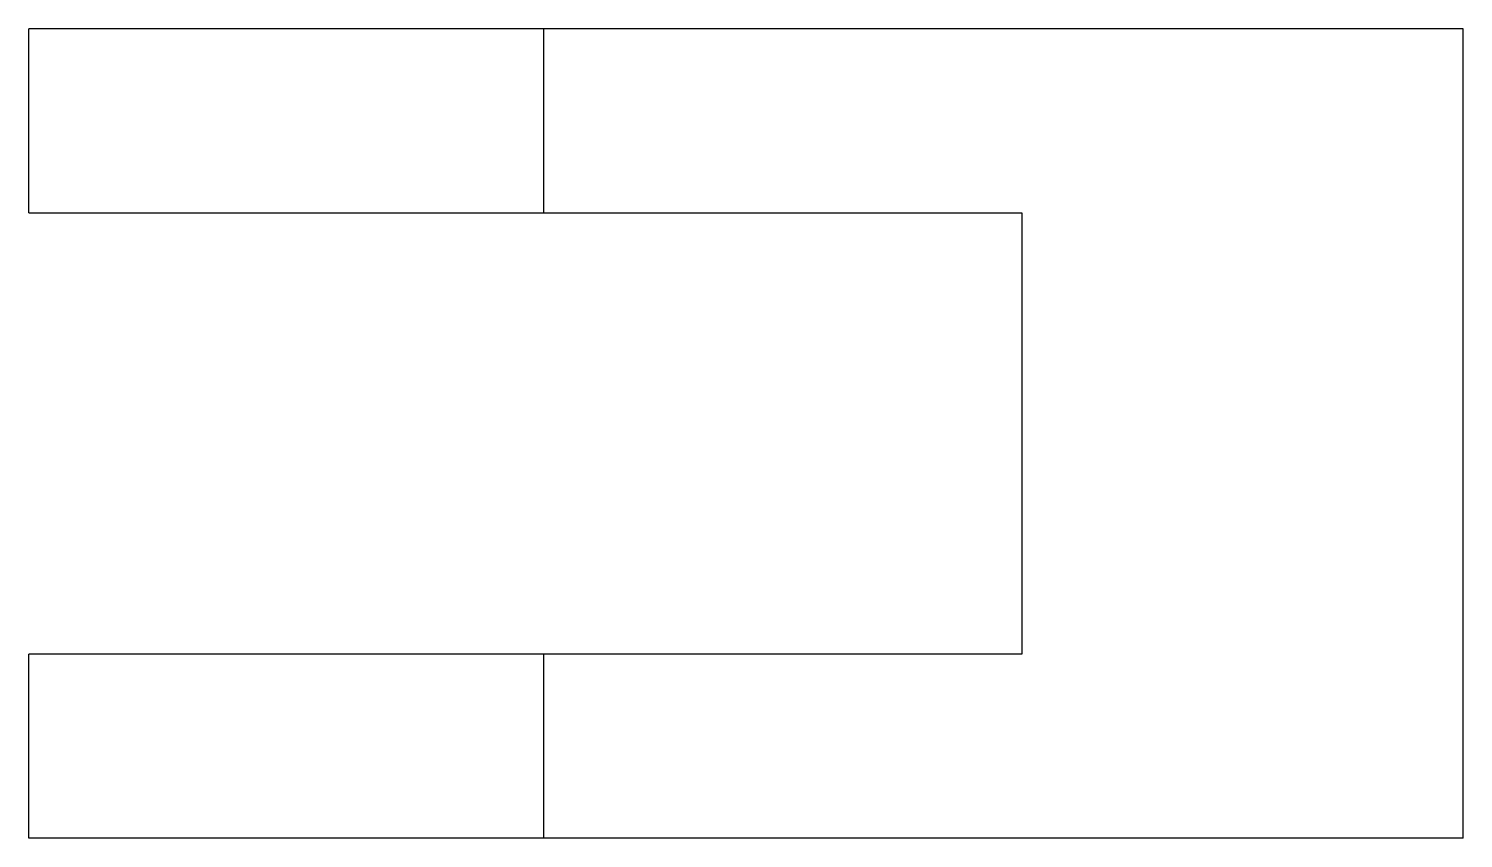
# Model space of a CAD drawing. Header units: metres. Extents: x -7 to 32, y -22 to 0.
import ezdxf

# ---------------------------------------------------------------- set-up
doc = ezdxf.new("R2010")
doc.units = ezdxf.units.M

msp = doc.modelspace()

# ---------------------------------------------------------------- linework, layer by layer
for points in [[(-7, -5), (-7, -4.9), (-7, -4.8), (-7, -4.7), (-7, -4.6), (-7, -4.5), (-7, -4.4), (-7, -4.3), (-7, -4.2), (-7, -4.1), (-7, -4), (-7, -3.9), (-7, -3.8), (-7, -3.7), (-7, -3.6), (-7, -3.5), (-7, -3.4), (-7, -3.3), (-7, -3.2), (-7, -3.1), (-7, -3), (-7, -2.9), (-7, -2.8), (-7, -2.7), (-7, -2.6), (-7, -2.5), (-7, -2.4), (-7, -2.3), (-7, -2.2), (-7, -2.1), (-7, -2), (-7, -1.9), (-7, -1.8), (-7, -1.7), (-7, -1.6), (-7, -1.5), (-7, -1.4), (-7, -1.3), (-7, -1.2), (-7, -1.1), (-7, -1), (-7, -0.9), (-7, -0.8), (-7, -0.7), (-7, -0.6), (-7, -0.5), (-7, -0.4), (-7, -0.3), (-7, -0.2), (-7, -0.1), (-7, 0)], [(7, 0), (6.951, 0), (6.902, 0), (6.853, 0), (6.762, 0), (6.617, 0), (6.472, 0), (6.327, 0), (6.107, 0), (5.873, 0), (5.64, 0), (5.384, 0), (5.074, 0), (4.763, 0), (4.453, 0), (4.099, 0), (3.727, 0), (3.356, 0), (2.978, 0), (2.564, 0), (2.149, 0), (1.735, 0), (1.308, 0), (0.872, 0), (0.436, 0), (0, 0), (-0.436, 0), (-0.872, 0), (-1.308, 0), (-1.735, 0), (-2.149, 0), (-2.564, 0), (-2.978, 0), (-3.356, 0), (-3.727, 0), (-4.099, 0), (-4.453, 0), (-4.763, 0), (-5.074, 0), (-5.384, 0), (-5.64, 0), (-5.873, 0), (-6.107, 0), (-6.327, 0), (-6.472, 0), (-6.617, 0), (-6.762, 0), (-6.853, 0), (-6.902, 0), (-6.951, 0), (-7, 0)], [(7, -5), (7, -4.9), (7, -4.8), (7, -4.7), (7, -4.6), (7, -4.5), (7, -4.4), (7, -4.3), (7, -4.2), (7, -4.1), (7, -4), (7, -3.9), (7, -3.8), (7, -3.7), (7, -3.6), (7, -3.5), (7, -3.4), (7, -3.3), (7, -3.2), (7, -3.1), (7, -3), (7, -2.9), (7, -2.8), (7, -2.7), (7, -2.6), (7, -2.5), (7, -2.4), (7, -2.3), (7, -2.2), (7, -2.1), (7, -2), (7, -1.9), (7, -1.8), (7, -1.7), (7, -1.6), (7, -1.5), (7, -1.4), (7, -1.3), (7, -1.2), (7, -1.1), (7, -1), (7, -0.9), (7, -0.8), (7, -0.7), (7, -0.6), (7, -0.5), (7, -0.4), (7, -0.3), (7, -0.2), (7, -0.1), (7, 0)], [(32, 0), (31.5, 0), (31, 0), (30.5, 0), (30, 0), (29.5, 0), (29, 0), (28.5, 0), (28, 0), (27.5, 0), (27, 0), (26.5, 0), (26, 0), (25.5, 0), (25, 0), (24.5, 0), (24, 0), (23.5, 0), (23, 0), (22.5, 0), (22, 0), (21.5, 0), (21, 0), (20.5, 0), (20, 0), (19.5, 0), (19, 0), (18.5, 0), (18, 0), (17.5, 0), (17, 0), (16.5, 0), (16, 0), (15.5, 0), (15, 0), (14.5, 0), (14, 0), (13.5, 0), (13, 0), (12.5, 0), (12, 0), (11.5, 0), (11, 0), (10.5, 0), (10, 0), (9.5, 0), (9, 0), (8.5, 0), (8, 0), (7.5, 0), (7, 0)], [(32, -22), (32, -21.56), (32, -21.12), (32, -20.68), (32, -20.24), (32, -19.8), (32, -19.36), (32, -18.92), (32, -18.48), (32, -18.04), (32, -17.6), (32, -17.16), (32, -16.72), (32, -16.28), (32, -15.84), (32, -15.4), (32, -14.96), (32, -14.52), (32, -14.08), (32, -13.64), (32, -13.2), (32, -12.76), (32, -12.32), (32, -11.88), (32, -11.44), (32, -11), (32, -10.56), (32, -10.12), (32, -9.68), (32, -9.24), (32, -8.8), (32, -8.36), (32, -7.92), (32, -7.48), (32, -7.04), (32, -6.6), (32, -6.16), (32, -5.72), (32, -5.28), (32, -4.84), (32, -4.4), (32, -3.96), (32, -3.52), (32, -3.08), (32, -2.64), (32, -2.2), (32, -1.76), (32, -1.32), (32, -0.88), (32, -0.44), (32, 0)], [(-7, -5), (-6.951, -5), (-6.902, -5), (-6.853, -5), (-6.762, -5), (-6.617, -5), (-6.472, -5), (-6.327, -5), (-6.107, -5), (-5.873, -5), (-5.64, -5), (-5.384, -5), (-5.074, -5), (-4.763, -5), (-4.453, -5), (-4.099, -5), (-3.727, -5), (-3.356, -5), (-2.978, -5), (-2.564, -5), (-2.149, -5), (-1.735, -5), (-1.308, -5), (-0.872, -5), (-0.436, -5), (0, -5), (0.436, -5), (0.872, -5), (1.308, -5), (1.735, -5), (2.149, -5), (2.564, -5), (2.978, -5), (3.356, -5), (3.727, -5), (4.099, -5), (4.453, -5), (4.763, -5), (5.074, -5), (5.384, -5), (5.64, -5), (5.873, -5), (6.107, -5), (6.327, -5), (6.472, -5), (6.617, -5), (6.762, -5), (6.853, -5), (6.902, -5), (6.951, -5), (7, -5)], [(7, -5), (7.26, -5), (7.52, -5), (7.78, -5), (8.04, -5), (8.3, -5), (8.56, -5), (8.82, -5), (9.08, -5), (9.34, -5), (9.6, -5), (9.86, -5), (10.12, -5), (10.38, -5), (10.64, -5), (10.9, -5), (11.16, -5), (11.42, -5), (11.68, -5), (11.94, -5), (12.2, -5), (12.46, -5), (12.72, -5), (12.98, -5), (13.24, -5), (13.5, -5), (13.76, -5), (14.02, -5), (14.28, -5), (14.54, -5), (14.8, -5), (15.06, -5), (15.32, -5), (15.58, -5), (15.84, -5), (16.1, -5), (16.36, -5), (16.62, -5), (16.88, -5), (17.14, -5), (17.4, -5), (17.66, -5), (17.92, -5), (18.18, -5), (18.44, -5), (18.7, -5), (18.96, -5), (19.22, -5), (19.48, -5), (19.74, -5), (20, -5)], [(20, -5), (20, -5.24), (20, -5.48), (20, -5.72), (20, -5.96), (20, -6.2), (20, -6.44), (20, -6.68), (20, -6.92), (20, -7.16), (20, -7.4), (20, -7.64), (20, -7.88), (20, -8.12), (20, -8.36), (20, -8.6), (20, -8.84), (20, -9.08), (20, -9.32), (20, -9.56), (20, -9.8), (20, -10.04), (20, -10.28), (20, -10.52), (20, -10.76), (20, -11), (20, -11.24), (20, -11.48), (20, -11.72), (20, -11.96), (20, -12.2), (20, -12.44), (20, -12.68), (20, -12.92), (20, -13.16), (20, -13.4), (20, -13.64), (20, -13.88), (20, -14.12), (20, -14.36), (20, -14.6), (20, -14.84), (20, -15.08), (20, -15.32), (20, -15.56), (20, -15.8), (20, -16.04), (20, -16.28), (20, -16.52), (20, -16.76), (20, -17)], [(7, -17), (6.951, -17), (6.902, -17), (6.853, -17), (6.762, -17), (6.617, -17), (6.472, -17), (6.327, -17), (6.107, -17), (5.873, -17), (5.64, -17), (5.384, -17), (5.074, -17), (4.763, -17), (4.453, -17), (4.099, -17), (3.727, -17), (3.356, -17), (2.978, -17), (2.564, -17), (2.149, -17), (1.735, -17), (1.308, -17), (0.872, -17), (0.436, -17), (0, -17), (-0.436, -17), (-0.872, -17), (-1.308, -17), (-1.735, -17), (-2.149, -17), (-2.564, -17), (-2.978, -17), (-3.356, -17), (-3.727, -17), (-4.099, -17), (-4.453, -17), (-4.763, -17), (-5.074, -17), (-5.384, -17), (-5.64, -17), (-5.873, -17), (-6.107, -17), (-6.327, -17), (-6.472, -17), (-6.617, -17), (-6.762, -17), (-6.853, -17), (-6.902, -17), (-6.951, -17), (-7, -17)], [(-7, -22), (-7, -21.9), (-7, -21.8), (-7, -21.7), (-7, -21.6), (-7, -21.5), (-7, -21.4), (-7, -21.3), (-7, -21.2), (-7, -21.1), (-7, -21), (-7, -20.9), (-7, -20.8), (-7, -20.7), (-7, -20.6), (-7, -20.5), (-7, -20.4), (-7, -20.3), (-7, -20.2), (-7, -20.1), (-7, -20), (-7, -19.9), (-7, -19.8), (-7, -19.7), (-7, -19.6), (-7, -19.5), (-7, -19.4), (-7, -19.3), (-7, -19.2), (-7, -19.1), (-7, -19), (-7, -18.9), (-7, -18.8), (-7, -18.7), (-7, -18.6), (-7, -18.5), (-7, -18.4), (-7, -18.3), (-7, -18.2), (-7, -18.1), (-7, -18), (-7, -17.9), (-7, -17.8), (-7, -17.7), (-7, -17.6), (-7, -17.5), (-7, -17.4), (-7, -17.3), (-7, -17.2), (-7, -17.1), (-7, -17)], [(20, -17), (19.74, -17), (19.48, -17), (19.22, -17), (18.96, -17), (18.7, -17), (18.44, -17), (18.18, -17), (17.92, -17), (17.66, -17), (17.4, -17), (17.14, -17), (16.88, -17), (16.62, -17), (16.36, -17), (16.1, -17), (15.84, -17), (15.58, -17), (15.32, -17), (15.06, -17), (14.8, -17), (14.54, -17), (14.28, -17), (14.02, -17), (13.76, -17), (13.5, -17), (13.24, -17), (12.98, -17), (12.72, -17), (12.46, -17), (12.2, -17), (11.94, -17), (11.68, -17), (11.42, -17), (11.16, -17), (10.9, -17), (10.64, -17), (10.38, -17), (10.12, -17), (9.86, -17), (9.6, -17), (9.34, -17), (9.08, -17), (8.82, -17), (8.56, -17), (8.3, -17), (8.04, -17), (7.78, -17), (7.52, -17), (7.26, -17), (7, -17)], [(7, -22), (7, -21.9), (7, -21.8), (7, -21.7), (7, -21.6), (7, -21.5), (7, -21.4), (7, -21.3), (7, -21.2), (7, -21.1), (7, -21), (7, -20.9), (7, -20.8), (7, -20.7), (7, -20.6), (7, -20.5), (7, -20.4), (7, -20.3), (7, -20.2), (7, -20.1), (7, -20), (7, -19.9), (7, -19.8), (7, -19.7), (7, -19.6), (7, -19.5), (7, -19.4), (7, -19.3), (7, -19.2), (7, -19.1), (7, -19), (7, -18.9), (7, -18.8), (7, -18.7), (7, -18.6), (7, -18.5), (7, -18.4), (7, -18.3), (7, -18.2), (7, -18.1), (7, -18), (7, -17.9), (7, -17.8), (7, -17.7), (7, -17.6), (7, -17.5), (7, -17.4), (7, -17.3), (7, -17.2), (7, -17.1), (7, -17)], [(7, -22), (6.951, -22), (6.902, -22), (6.853, -22), (6.762, -22), (6.617, -22), (6.472, -22), (6.327, -22), (6.107, -22), (5.873, -22), (5.64, -22), (5.384, -22), (5.074, -22), (4.763, -22), (4.453, -22), (4.099, -22), (3.727, -22), (3.356, -22), (2.978, -22), (2.564, -22), (2.149, -22), (1.735, -22), (1.308, -22), (0.872, -22), (0.436, -22), (0, -22), (-0.436, -22), (-0.872, -22), (-1.308, -22), (-1.735, -22), (-2.149, -22), (-2.564, -22), (-2.978, -22), (-3.356, -22), (-3.727, -22), (-4.099, -22), (-4.453, -22), (-4.763, -22), (-5.074, -22), (-5.384, -22), (-5.64, -22), (-5.873, -22), (-6.107, -22), (-6.327, -22), (-6.472, -22), (-6.617, -22), (-6.762, -22), (-6.853, -22), (-6.902, -22), (-6.951, -22), (-7, -22)], [(32, -22), (31.5, -22), (31, -22), (30.5, -22), (30, -22), (29.5, -22), (29, -22), (28.5, -22), (28, -22), (27.5, -22), (27, -22), (26.5, -22), (26, -22), (25.5, -22), (25, -22), (24.5, -22), (24, -22), (23.5, -22), (23, -22), (22.5, -22), (22, -22), (21.5, -22), (21, -22), (20.5, -22), (20, -22), (19.5, -22), (19, -22), (18.5, -22), (18, -22), (17.5, -22), (17, -22), (16.5, -22), (16, -22), (15.5, -22), (15, -22), (14.5, -22), (14, -22), (13.5, -22), (13, -22), (12.5, -22), (12, -22), (11.5, -22), (11, -22), (10.5, -22), (10, -22), (9.5, -22), (9, -22), (8.5, -22), (8, -22), (7.5, -22), (7, -22)]]:
    msp.add_lwpolyline(points)

doc.saveas('drawing.dxf')
